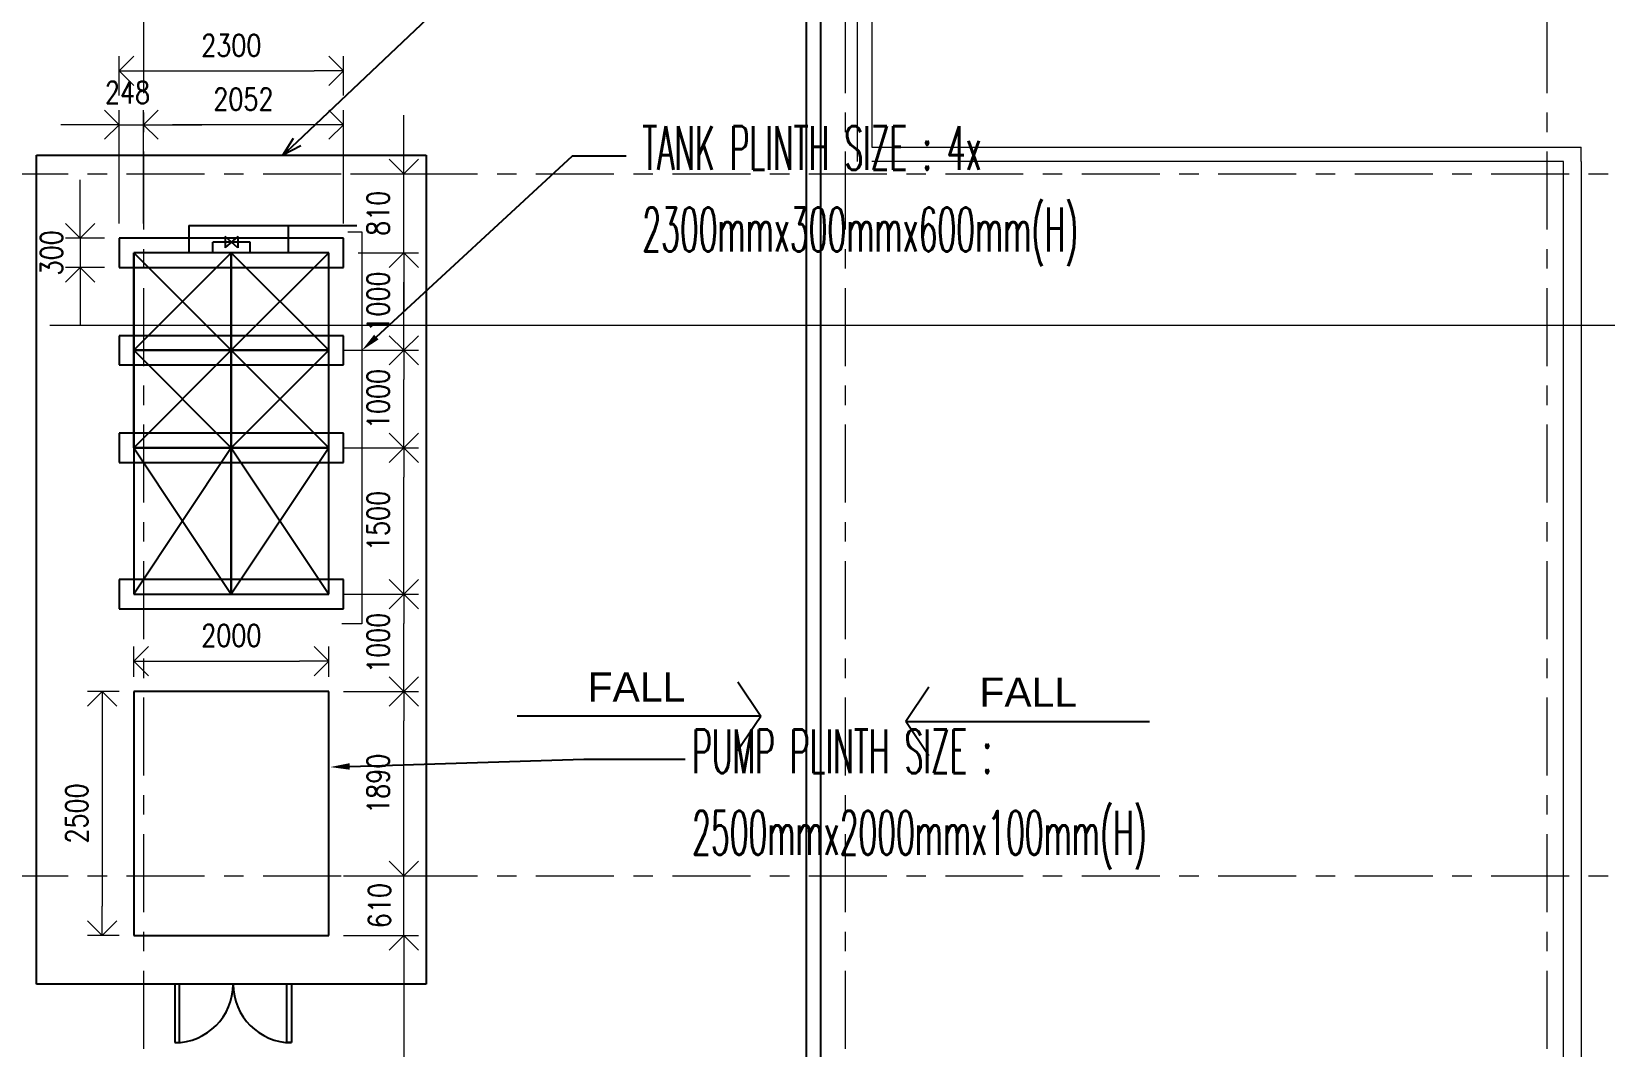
# Model space of a CAD drawing. Header units: millimetres. Extents: x 401980 to 1130603, y 21610 to 442280.
# Drawn here: x 926416 to 942565, y 146361 to 156781 of the extents above; entities that cross this region are included whole.
import ezdxf
from ezdxf.lldxf.tags import DXFTag

# ---------------------------------------------------------------- set-up
doc = ezdxf.new("R2010")
doc.units = ezdxf.units.MM
doc.header["$LTSCALE"] = 100
doc.linetypes.add('IDA - Grid Line', pattern=[14, 8, -2, 2, -2])
for name, color, linetype, lineweight in [('A-_ANOT----_A', 8, 'Continuous', 9), ('A-_ANOT----_A-2', 8, 'Continuous', 25), ('A-_ANOTTEXT_T', 8, 'Continuous', 9), ('A-_WALL----_E', 8, 'Continuous', 9), ('S-_ANOTGRID_E-1', 8, 'IDA - Grid Line', 9)]:
    doc.layers.add(name, color=color, linetype=linetype, lineweight=lineweight)
for name, color, linetype in [('E-P-Iso-DB', 1, 'Continuous'), ('FENCE LINE', 8, 'S-FENCE'), ('M-_DWAT----_E-N', 8, 'Continuous'), ('M-_DWATCOPI_E', 8, 'Continuous'), ('M-_DWATCOPI_E-N', 8, 'Continuous'), ('M-_FIRE----_T-_N', 3, 'Continuous'), ('M-_SANI----_T-N', 160, 'Continuous'), ('M-_SANITEXT', 160, 'Continuous'), ('M-ACMV_Plinth', 5, 'Continuous')]:
    doc.layers.add(name, color=color, linetype=linetype)
doc.styles.add('Arial_3', font='arial.ttf', dxfattribs={"height": 200})
doc.styles.add('MtXpl_simplex_shx', font='simplex.shx')
doc.styles.add('TW_Romans', font='romans.shx', dxfattribs={"width": 0.8})
tags = doc.linetypes.add('S-FENCE', pattern='A,0.3,-0.1,["/",Standard,S=0.1,R=0,X=-0.05,Y=-0.05],-0.1', length=0.5).pattern_tags.tags
tags[15:16] = [DXFTag(74, 4), DXFTag(75, 0), DXFTag(340, '0'), DXFTag(46, 1.0), DXFTag(50, 0.0), DXFTag(44, 0.0), DXFTag(45, 0.0)]
tags[4:5] = [DXFTag(74, 4), DXFTag(75, 0), DXFTag(340, '0'), DXFTag(46, 1.0), DXFTag(50, 0.0), DXFTag(44, 0.0), DXFTag(45, 0.0)]

# ---------------------------------------------------------------- blocks, each defined once
blk = doc.blocks.new('_Open90')
at = {"color": 0, "linetype": 'ByBlock', "lineweight": -2}
for p, q in [((0, 0), (-1, 0)), ((-0.5, 0.5), (0, 0)), ((0, 0), (-0.5, -0.5))]:
    blk.add_line(p, q, dxfattribs=at)
blk = doc.blocks.new('_Open30')
at = {"color": 0, "linetype": 'ByBlock', "lineweight": -2}
for p, q in [((-1, 0.268), (0, 0)), ((0, 0), (-1, -0.268)), ((0, 0), (-1, 0))]:
    blk.add_line(p, q, dxfattribs=at)
blk = doc.blocks.new('Archi 3')
at = {"color": 8}
for p, q in [((934364, 158111), (934364, 130931)), ((934514, 130931), (934514, 158111))]:
    blk.add_line(p, q, dxfattribs=at)
at = {"color": 8, "lineweight": 9}
for p, q in [((929662, 154727), (929806, 154727)), ((929806, 154727), (929806, 150705)), ((929806, 150705), (929601, 150705))]:
    blk.add_line(p, q, dxfattribs=at)
at = {"layer": 'A-_ANOT----_A-2', "color": 8, "lineweight": 13}
for p, q in [((927316, 156125), (927316, 156527)), ((929616, 156125), (929616, 156527)), ((927616, 156377), (929316, 156377)), ((927316, 154811), (927316, 155975)), ((927564, 154811), (927564, 155975)), ((927564, 154811), (927564, 155975)), ((929616, 154811), (929616, 155975)), ((930236, 155621), (930236, 155921)), ((927016, 155825), (926716, 155825)), ((927316, 155825), (927564, 155825)), ((927864, 155825), (928164, 155825)), ((929316, 155825), (927864, 155825)), ((926915, 154961), (926915, 155261)), ((929689, 155321), (930386, 155321)), ((930236, 154511), (930236, 155321)), ((927166, 154661), (926765, 154661)), ((926915, 154661), (926915, 154361)), ((929766, 154511), (930386, 154511)), ((929766, 154511), (930386, 154511)), ((927166, 154361), (926765, 154361)), ((930236, 153811), (930236, 154211)), ((930236, 154211), (930236, 153911)), ((926915, 154061), (926915, 153761)), ((929616, 153511), (930386, 153511)), ((929616, 153511), (930386, 153511)), ((930236, 152811), (930236, 153211)), ((929616, 152511), (930386, 152511)), ((929616, 152511), (930386, 152511)), ((930236, 151311), (930236, 152211)), ((929616, 151011), (930386, 151011)), ((929616, 151011), (930386, 151011)), ((930236, 150311), (930236, 150711)), ((927466, 150161), (927466, 150473)), ((929466, 150161), (929466, 150473)), ((927766, 150323), (929166, 150323)), ((927316, 150011), (926992, 150011)), ((929616, 150011), (930386, 150011)), ((929616, 150011), (930386, 150011)), ((927142, 149711), (927142, 147811)), ((930236, 148421), (930236, 149711)), ((930236, 148421), (930236, 148721)), ((929616, 148121), (930386, 148121)), ((929616, 148121), (930386, 148121)), ((930236, 147511), (930236, 148121)), ((927316, 147511), (926992, 147511)), ((929616, 147511), (930386, 147511)), ((929616, 147511), (930386, 147511)), ((930236, 147211), (930236, 144671)), ((930236, 147211), (930236, 146911))]:
    blk.add_line(p, q, dxfattribs=at)
at = {"layer": 'A-_ANOT----_A-2', "color": 8}
for p, q in [((933663, 150112), (933898, 149758)), ((935622, 150058), (935386, 149704)), ((935622, 150058), (935386, 149704)), ((933898, 149758), (931398, 149758)), ((933661, 149406), (933898, 149758)), ((935386, 149704), (937886, 149704)), ((935624, 149352), (935386, 149704)), ((935386, 149704), (937886, 149704)), ((935624, 149352), (935386, 149704))]:
    blk.add_line(p, q, dxfattribs=at)
at = {"layer": 'A-_ANOTTEXT_T', "color": 8}
blk.add_line((926605, 153770), (943108, 153770), dxfattribs=at)
at = {"layer": 'A-_WALL----_E', "color": 8}
for p, q in [((934889, 155446), (934889, 158111)), ((935039, 158111), (935039, 155596)), ((935039, 155596), (942314, 155596)), ((942314, 155446), (942314, 155596)), ((942134, 155446), (935039, 155446)), ((942134, 133596), (942134, 155446)), ((942314, 155446), (942314, 133446))]:
    blk.add_line(p, q, dxfattribs=at)
at = {"layer": 'FENCE LINE', "color": 8, "ltscale": 2500}
for p, q in [((926466, 147011), (926466, 155511)), ((926466, 155511), (930466, 155511)), ((930466, 155511), (930466, 147011)), ((930466, 147011), (926466, 147011))]:
    blk.add_line(p, q, dxfattribs=at)
at = {"layer": 'FENCE LINE', "color": 8}
for p, q in [((927885, 147011), (927885, 146411)), ((927935, 146411), (927935, 147011)), ((929035, 146411), (929035, 147011)), ((929085, 147011), (929085, 146411)), ((927885, 146411), (927935, 146411)), ((929085, 146411), (929035, 146411))]:
    blk.add_line(p, q, dxfattribs=at)
for centre, start, end in [((927885, 147011), 270, 0), ((929085, 147011), 180, 270)]:
    blk.add_arc(centre, 600, start, end, dxfattribs=at)
at = {"layer": 'M-_DWAT----_E-N', "color": 8}
for p, q in [((927466, 152511), (927466, 154511)), ((927466, 154511), (928466, 153511)), ((928466, 154511), (927466, 153511)), ((927466, 152511), (927466, 154511)), ((927466, 154511), (928466, 153511)), ((928466, 154511), (927466, 153511)), ((927466, 152511), (927466, 154511)), ((927466, 154511), (928466, 153511)), ((928466, 154511), (927466, 153511)), ((927466, 154511), (928466, 153511)), ((928466, 154511), (927466, 153511)), ((927466, 154511), (928466, 153511)), ((928466, 154511), (927466, 153511)), ((927466, 152511), (927466, 154511)), ((927466, 154511), (928466, 153511)), ((928466, 154511), (927466, 153511)), ((929466, 154511), (927466, 154511)), ((927466, 154511), (927466, 151011)), ((927466, 154511), (928466, 153511)), ((928466, 154511), (927466, 153511)), ((928466, 154511), (927466, 154511)), ((927466, 154511), (927466, 153511)), ((928466, 152511), (928466, 154511)), ((929466, 154511), (928466, 153511)), ((928466, 152511), (928466, 154511)), ((929466, 154511), (928466, 153511)), ((928466, 152511), (928466, 154511)), ((929466, 154511), (928466, 153511)), ((929466, 154511), (928466, 153511)), ((929466, 154511), (928466, 153511)), ((928466, 152511), (928466, 154511)), ((929466, 154511), (928466, 153511)), ((928466, 154511), (929466, 153511)), ((929466, 154511), (928466, 153511)), ((929466, 154511), (928466, 154511)), ((928466, 154511), (928466, 153511)), ((928466, 153511), (928466, 154511)), ((929466, 151011), (929466, 154511)), ((929466, 153511), (929466, 154511)), ((927466, 153511), (929466, 153511)), ((927466, 153511), (929466, 153511)), ((927466, 153511), (928466, 152511)), ((928466, 153511), (927466, 152511)), ((927466, 153511), (929466, 153511)), ((927466, 153511), (929466, 153511)), ((927466, 153511), (928466, 152511)), ((928466, 153511), (927466, 152511)), ((927466, 153511), (929466, 153511)), ((927466, 153511), (929466, 153511)), ((927466, 153511), (928466, 152511)), ((928466, 153511), (927466, 152511)), ((927466, 153511), (929466, 153511)), ((927466, 153511), (929466, 153511)), ((927466, 153511), (928466, 152511)), ((928466, 153511), (927466, 152511)), ((927466, 153511), (929466, 153511)), ((927466, 153511), (929466, 153511)), ((927466, 153511), (928466, 152511)), ((928466, 153511), (927466, 152511)), ((927466, 153511), (929466, 153511)), ((927466, 153511), (929466, 153511)), ((927466, 153511), (928466, 152511)), ((928466, 153511), (927466, 152511)), ((927466, 153511), (929466, 153511)), ((927466, 153511), (929466, 153511)), ((927466, 153511), (928466, 152511)), ((928466, 153511), (927466, 152511)), ((927466, 153511), (928466, 153511)), ((928466, 153511), (927466, 153511)), ((927466, 153511), (927466, 152511)), ((928466, 153511), (929466, 152511)), ((929466, 153511), (928466, 152511)), ((928466, 153511), (929466, 152511)), ((929466, 153511), (928466, 152511)), ((928466, 153511), (929466, 152511)), ((929466, 153511), (928466, 152511)), ((928466, 153511), (929466, 152511)), ((929466, 153511), (928466, 152511)), ((928466, 153511), (929466, 152511)), ((929466, 153511), (928466, 152511)), ((928466, 153511), (929466, 152511)), ((929466, 153511), (928466, 152511)), ((928466, 153511), (929466, 152511)), ((929466, 153511), (928466, 152511)), ((928466, 153511), (929466, 153511)), ((929466, 153511), (928466, 153511)), ((928466, 153511), (928466, 152511)), ((928466, 152511), (928466, 153511)), ((929466, 152511), (929466, 153511)), ((927466, 152511), (928466, 152511)), ((928466, 152511), (927466, 152511)), ((927466, 152511), (927466, 151011)), ((927466, 152511), (928466, 151011)), ((928466, 152511), (927466, 151011)), ((928466, 152511), (929466, 152511)), ((929466, 152511), (928466, 152511)), ((928466, 152511), (928466, 151011)), ((928466, 151011), (928466, 152511)), ((928466, 152511), (929466, 151011)), ((929466, 152511), (928466, 151011)), ((929466, 151011), (929466, 152511)), ((927466, 151011), (929466, 151011)), ((927466, 151011), (928466, 151011)), ((928466, 151011), (929466, 151011))]:
    blk.add_line(p, q, dxfattribs=at)
at = {"layer": 'M-_DWATCOPI_E', "color": 8}
for p, q in [((928031, 154791), (928031, 154511)), ((928031, 154791), (929755, 154791)), ((929051, 154791), (929051, 154511)), ((928660, 154620), (928275, 154620)), ((928275, 154511), (928275, 154620)), ((928402, 154678), (928402, 154563)), ((928533, 154678), (928402, 154564)), ((928533, 154563), (928402, 154678)), ((928533, 154678), (928533, 154563)), ((928660, 154511), (928660, 154620))]:
    blk.add_line(p, q, dxfattribs=at)
at = {"layer": 'M-_DWATCOPI_E-N', "color": 8}
for p, q in [((929616, 154661), (927316, 154661)), ((927316, 154661), (927316, 154361)), ((929616, 154361), (929616, 154661)), ((927316, 154361), (929616, 154361)), ((929616, 153661), (927316, 153661)), ((927316, 153661), (927316, 153361)), ((929616, 153361), (929616, 153661)), ((927316, 153361), (929616, 153361)), ((929616, 152661), (927316, 152661)), ((927316, 152661), (927316, 152361)), ((929616, 152361), (929616, 152661)), ((927316, 152361), (929616, 152361)), ((929616, 151161), (927316, 151161)), ((927316, 151161), (927316, 150861)), ((929616, 150861), (929616, 151161)), ((927316, 150861), (929616, 150861)), ((929466, 150011), (927466, 150011)), ((927466, 150011), (927466, 147511)), ((929466, 147511), (929466, 150011)), ((927466, 147511), (929466, 147511))]:
    blk.add_line(p, q, dxfattribs=at)
at = {"layer": 'M-_FIRE----_T-_N', "color": 8}
for points in [[(929953, 153647), (931968, 155505), (932518, 155505)], [(929681, 149243), (932083, 149317), (933123, 149317)]]:
    blk.add_lwpolyline(points, dxfattribs=at)
for points in [[(929976, 153622), (929806, 153511), (929931, 153671)], [(929682, 149210), (929481, 149237), (929680, 149277)]]:
    blk.add_solid(points, dxfattribs=at)
at = {"layer": 'M-_SANITEXT', "color": 8}
blk.add_lwpolyline([(929141, 155648), (931181, 157579), (932085, 157579)], dxfattribs=at)
at = {"layer": 'M-ACMV_Plinth', "color": 8}
for p, q in [((929616, 154661), (927316, 154661)), ((927316, 154661), (927316, 154361)), ((929616, 154361), (929616, 154661)), ((927316, 154361), (929616, 154361)), ((929616, 153661), (927316, 153661)), ((927316, 153661), (927316, 153361)), ((929616, 153361), (929616, 153661)), ((927316, 153361), (929616, 153361)), ((929616, 152661), (927316, 152661)), ((927316, 152661), (927316, 152361)), ((929616, 152361), (929616, 152661)), ((927316, 152361), (929616, 152361)), ((929616, 151161), (927316, 151161)), ((927316, 151161), (927316, 150861)), ((929616, 150861), (929616, 151161)), ((927316, 150861), (929616, 150861)), ((929466, 150011), (927466, 150011)), ((927466, 150011), (927466, 147511)), ((929466, 147511), (929466, 150011)), ((927466, 147511), (929466, 147511))]:
    blk.add_line(p, q, dxfattribs=at)
at = {"layer": 'S-_ANOTGRID_E-1', "color": 8}
for p, q in [((927564, 203149), (927564, 100314)), ((934764, 203149), (934764, 100314)), ((941964, 203149), (941964, 100314)), ((910592, 155321), (957417, 155321)), ((910592, 148121), (957417, 148121))]:
    blk.add_line(p, q, dxfattribs=at)
at = {"layer": 'A-_ANOT----_A-2', "color": 8, "lineweight": 13, "xscale": 300, "yscale": 300, "zscale": 300}
for p, rotation in [((927316, 156377), 180), ((927564, 155825), 180), ((927564, 155825), 180), ((930236, 155321), 270), ((926915, 154661), 270), ((930236, 154511), 90), ((930236, 154511), 90), ((926915, 154361), 90), ((930236, 153511), 270), ((930236, 153511), 90), ((930236, 152511), 270), ((930236, 152511), 90), ((930236, 151011), 270), ((930236, 151011), 90), ((927466, 150323), 180), ((930236, 150011), 270), ((927142, 150011), 90), ((930236, 150011), 90), ((930236, 148121), 270), ((930236, 148121), 270), ((927142, 147511), 270), ((930236, 147511), 90), ((930236, 147511), 90)]:
    blk.add_blockref('_Open90', p, dxfattribs=dict(at, rotation=rotation))
for p in [(929616, 156377), (927316, 155825), (929616, 155825), (929466, 150323)]:
    blk.add_blockref('_Open90', p, dxfattribs=at)
at = {"layer": 'M-_SANITEXT', "color": 8, "xscale": 200, "yscale": 200, "zscale": 200, "rotation": 223.4226124318171}
blk.add_blockref('_Open30', (928996, 155511), dxfattribs=at)
at = {"layer": 'A-_ANOT----_A', "color": 8, "style": 'Arial_3'}
for p in [(932122, 149909), (936142, 149855), (936142, 149855)]:
    blk.add_text('FALL', height=300, dxfattribs=at).set_placement(p)
at = {"layer": 'A-_ANOT----_A-2', "color": 8, "char_height": 225, "attachment_point": 5, "style": 'TW_Romans'}
for s, insert in [('2300', (928466, 156639)), ('248', (927401, 156156)), ('2052', (928590, 156087)), ('2000', (928466, 150586))]:
    blk.add_mtext(s, dxfattribs=dict(at, insert=insert))
at = {"layer": 'A-_ANOT----_A-2', "color": 8, "char_height": 225, "attachment_point": 5, "rotation": 90, "style": 'TW_Romans'}
for s, insert in [('810', (929973, 154916)), ('300', (926621, 154511)), ('1000', (929973, 154011)), ('1000', (929973, 153011)), ('1500', (929973, 151761)), ('1000', (929973, 150511)), ('1890', (929973, 149066)), ('2500', (926880, 148761)), ('610', (929987, 147816))]:
    blk.add_mtext(s, dxfattribs=dict(at, insert=insert))
at = {"layer": 'M-_SANI----_T-N', "color": 8, "style": 'MtXpl_simplex_shx', "width": 0.5}
for s, p in [('TANK PLINTH SIZE : 4x', (932683, 155361, 0)), ('2300mmx300mmx600mm(H)', (932683, 154525, 0)), ('PUMP PLINTH SIZE :', (933194, 149174, 0)), ('2500mmx2000mmx100mm(H)', (933194, 148338, 0))]:
    blk.add_text(s, height=450, dxfattribs=at).set_placement(p)

msp = doc.modelspace()

# ---------------------------------------------------------------- block references
at = {"layer": 'E-P-Iso-DB', "color": 8}
msp.add_blockref('Archi 3', (0, 0), dxfattribs=at)

doc.saveas('drawing.dxf')
